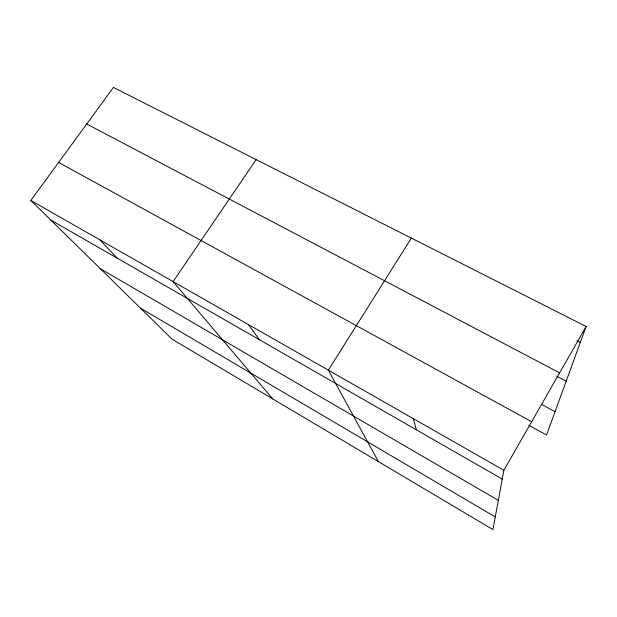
<?xml version="1.0" encoding="UTF-8"?>
<svg xmlns="http://www.w3.org/2000/svg" width="617" height="617" viewBox="0 0 617 617"><rect width="100%" height="100%" fill="white"/><g stroke="black" fill="none" stroke-linecap="round" stroke-linejoin="round"><path stroke-width="0.93" d="M586.15 326.501L503.858 470.293L492.937 529.579L172.035 339.149L30.85 200.456L113.42 87.421L586.15 326.501L546.546 435.024L528.815 425.275M411.362 238.108L328.352 370.169L378.414 461.616M256.148 159.61L173.107 281.607L272.722 398.898M576.918 340.7L580.335 342.45M86.696 124.002L559.619 372.861M556.827 376.27L566.182 381.206M541.533 404.39L555.061 411.701M58.63 162.433L531.646 421.735M30.85 200.456L503.858 470.293M50.741 219.999L502.238 479.093M100.293 268.673L498.32 500.356M140.506 308.176L495.258 516.953M99.923 239.859L117.176 258.122M248.42 324.573L259.41 339.743M413.328 418.65L416.444 429.864"/></g></svg>
